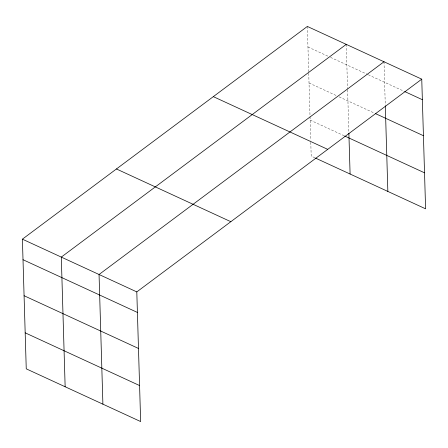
<?xml version="1.0" encoding="UTF-8"?>
<svg xmlns="http://www.w3.org/2000/svg" width="448" height="448" viewBox="0 0 448 448"><rect width="100%" height="100%" fill="white"/><g stroke="black" fill="none" stroke-linecap="round" stroke-linejoin="round"><path stroke-width="0.34" stroke-dasharray="2.24 1.68" d="M307.955 46.973L328.031 56.23M330.546 57.383L367.618 74.469M368.25 74.76L404.113 91.291M309.025 82.986L336.633 95.71M339.142 96.863L374.349 113.092M310.128 120.092L344.008 135.705M314.961 157.836L311.198 156.1L310.744 140.868M383.998 61.762L385.286 105.151M346.248 44.363L347.575 89.141M347.598 89.835L348.841 131.83M307.35 26.438L308.717 72.598M308.739 73.293L310.005 115.97M310.027 116.654L310.722 140.174"/><path stroke-width="0.67" d="M421.753 79.162L136.802 291.9L140.65 421.562L26.247 368.838L22.4 239.176L307.35 26.438L421.753 79.162L425.6 208.824L315.588 158.127M346.248 44.363L61.298 257.102L65.145 386.764M383.998 61.762L99.053 274.501L102.9 404.163M404.746 91.577L422.363 99.697M375.609 113.674L423.433 135.71M344.635 135.99L424.53 172.816M213.315 96.639L327.718 149.363M116.435 168.969L230.838 221.693M22.4 239.176L136.802 291.9M23.01 259.717L137.413 312.435M24.08 295.725L138.482 348.449M25.178 332.83L139.586 385.554M385.308 105.846L387.845 191.425M348.88 133.207L350.095 174.026"/></g></svg>
